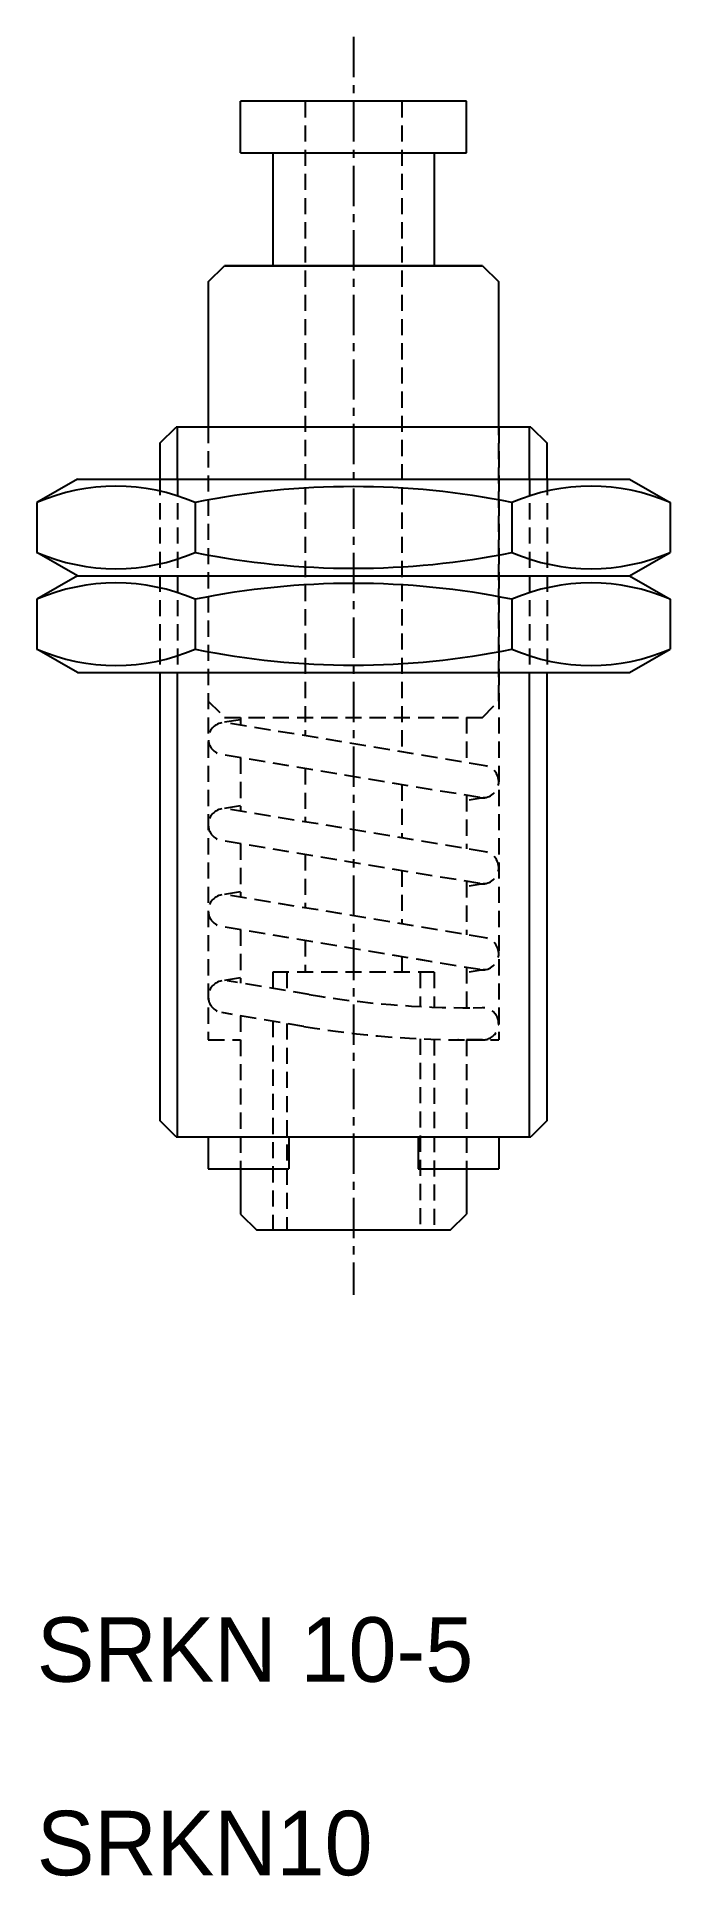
# Model space of a CAD drawing. Extents: x 0 to 19.6, y 0 to 57.
import ezdxf

# ---------------------------------------------------------------- set-up
doc = ezdxf.new("R2010")
doc.units = 0
doc.linetypes.add('CENTER', pattern=[2, 1.25, -0.25, 0.25, -0.25])
doc.linetypes.add('DASHED', pattern=[0.75, 0.5, -0.25])
doc.layers.get('0').update_dxf_attribs({"linetype": 'CONTINUOUS'})
doc.layers.add('CENTER', color=1, linetype='CENTER')

msp = doc.modelspace()

# ---------------------------------------------------------------- linework, layer by layer
at = {"color": 7, "linetype": 'CONTINUOUS'}
for p, q in [((13.315, 55), (6.315, 55)), ((6.315, 53.4), (6.315, 55)), ((13.315, 53.4), (13.315, 55)), ((6.315, 53.4), (13.315, 53.4)), ((7.315, 53.4), (7.315, 49.9)), ((12.315, 53.4), (12.315, 49.9)), ((5.315, 49.4), (5.815, 49.9)), ((13.815, 49.9), (5.815, 49.9)), ((5.815, 49.9), (13.815, 49.9)), ((13.815, 49.9), (14.315, 49.4)), ((5.315, 49.4), (5.315, 44.9)), ((14.315, 44.9), (14.315, 49.4)), ((3.815, 44.4), (4.315, 44.9)), ((15.315, 44.9), (4.315, 44.9)), ((15.315, 44.9), (15.815, 44.4)), ((3.815, 44.4), (3.815, 43.287)), ((15.815, 43.287), (15.815, 44.4)), ((1.257, 43.287), (0, 42.561)), ((1.257, 43.287), (18.372, 43.287)), ((18.372, 43.287), (19.63, 42.561)), ((0, 42.561), (0, 41.013)), ((4.907, 42.561), (4.907, 41.013)), ((14.722, 42.561), (14.722, 41.013)), ((19.63, 42.561), (19.63, 41.013)), ((1.257, 40.287), (0, 41.013)), ((18.372, 40.287), (19.63, 41.013)), ((1.257, 40.287), (0, 39.561)), ((1.257, 40.287), (18.372, 40.287)), ((1.257, 40.287), (18.372, 40.287)), ((18.372, 40.287), (19.63, 39.561)), ((0, 39.561), (0, 38.013)), ((4.907, 39.561), (4.907, 38.013)), ((14.722, 39.561), (14.722, 38.013)), ((19.63, 39.561), (19.63, 38.013)), ((1.257, 37.287), (0, 38.013)), ((18.372, 37.287), (19.63, 38.013)), ((1.257, 37.287), (18.372, 37.287)), ((3.815, 37.287), (3.815, 23.4)), ((15.815, 23.4), (15.815, 37.287)), ((4.315, 22.9), (3.815, 23.4)), ((15.815, 23.4), (15.315, 22.9)), ((4.315, 22.9), (15.315, 22.9)), ((5.315, 22.9), (5.315, 21.9)), ((14.315, 22.9), (14.315, 21.9)), ((5.315, 21.9), (7.815, 21.9)), ((6.315, 21.9), (6.315, 20.5)), ((11.815, 21.9), (14.315, 21.9)), ((13.315, 21.9), (13.315, 20.5)), ((6.315, 20.5), (6.815, 20)), ((12.815, 20), (6.815, 20)), ((12.815, 20), (13.315, 20.5))]:
    msp.add_line(p, q, dxfattribs=at)
at = {"color": 3, "linetype": 'DASHED'}
for p, q in [((8.315, 55), (8.315, 35.328)), ((11.315, 55), (11.315, 34.828)), ((5.315, 44.9), (5.315, 25.9)), ((5.315, 44.9), (5.315, 36.4)), ((14.315, 44.9), (14.315, 25.9)), ((14.315, 36.4), (14.315, 44.9)), ((3.815, 43.287), (3.815, 37.287)), ((4.356, 43.287), (4.356, 37.287)), ((15.274, 43.287), (15.274, 37.287)), ((15.815, 43.287), (15.815, 37.287)), ((5.315, 36.4), (5.815, 35.9)), ((13.815, 35.9), (14.315, 36.4)), ((6.315, 35.828), (5.733, 35.731)), ((5.815, 35.9), (13.815, 35.9)), ((13.897, 34.398), (5.897, 35.731)), ((6.315, 35.9), (6.315, 35.661)), ((13.315, 35.9), (13.315, 34.495)), ((13.733, 33.411), (5.733, 34.745)), ((6.315, 34.648), (6.315, 32.995)), ((8.315, 34.314), (8.315, 32.661)), ((11.315, 33.814), (11.315, 32.161)), ((6.315, 33.161), (5.733, 33.064)), ((13.315, 33.481), (13.315, 31.828)), ((13.897, 33.411), (13.315, 33.314)), ((13.897, 31.731), (5.897, 33.064)), ((13.733, 30.745), (5.733, 32.078)), ((6.315, 31.981), (6.315, 30.328)), ((8.315, 31.648), (8.315, 29.995)), ((11.315, 31.148), (11.315, 29.495)), ((13.315, 30.814), (13.315, 29.161)), ((6.315, 30.495), (5.733, 30.398)), ((13.897, 29.064), (5.897, 30.398)), ((13.897, 30.745), (13.315, 30.648)), ((13.733, 28.078), (5.733, 29.411)), ((6.315, 29.314), (6.315, 27.661)), ((8.315, 28.981), (8.315, 28)), ((12.315, 28), (7.315, 28)), ((7.315, 28), (7.315, 27.495)), ((7.748, 28), (7.748, 27.422)), ((11.315, 28.481), (11.315, 28)), ((13.733, 28.078), (11.8, 28.4)), ((11.882, 28), (11.882, 26.935)), ((12.315, 28), (12.315, 26.917)), ((13.315, 28.148), (13.315, 26.898)), ((13.897, 28.078), (13.315, 27.981)), ((13.897, 28.078), (13.315, 27.981)), ((6.315, 27.828), (5.733, 27.731)), ((6.315, 27.828), (5.733, 27.731)), ((8.444, 27.306), (5.897, 27.731)), ((13.519, 26.899), (13.813, 26.9)), ((8.28, 26.32), (5.733, 26.745)), ((6.315, 26.648), (6.315, 21.9)), ((7.315, 26.481), (7.315, 20)), ((7.748, 26.409), (7.748, 20)), ((5.315, 25.9), (6.315, 25.9)), ((11.882, 25.934), (11.882, 20)), ((12.315, 25.916), (12.315, 20)), ((13.815, 25.9), (13.047, 25.9)), ((13.315, 25.9), (14.315, 25.9)), ((13.315, 25.898), (13.315, 21.9))]:
    msp.add_line(p, q, dxfattribs=at)
at = {"color": 3, "linetype": 'CONTINUOUS'}
for p, q in [((4.356, 43.287), (4.356, 44.9)), ((15.274, 43.287), (15.274, 44.9)), ((4.356, 22.9), (4.356, 37.287)), ((15.274, 22.9), (15.274, 37.287))]:
    msp.add_line(p, q, dxfattribs=at)
for p, q in [((7.815, 22.9), (7.815, 21.9)), ((11.815, 22.9), (11.815, 21.9))]:
    msp.add_line(p, q)
at = {"color": 7, "linetype": 'CONTINUOUS'}
for centre, radius, start, end in [((2.454, 36.865), 6.202, 66.6952, 113.3048), ((9.815, 18.354), 24.7, 78.5399, 101.4601), ((17.176, 36.865), 6.202, 66.6952, 113.3048), ((2.454, 46.71), 6.202, 246.6953, 293.3047), ((9.815, 65.22), 24.699, 258.5397, 281.4602), ((17.176, 46.71), 6.202, 246.6953, 293.3047), ((2.454, 33.865), 6.202, 66.6952, 113.3048), ((9.815, 15.354), 24.7, 78.5399, 101.4601), ((17.176, 33.865), 6.202, 66.6952, 113.3048), ((2.454, 43.71), 6.202, 246.6953, 293.3047), ((9.815, 62.22), 24.699, 258.5397, 281.4602), ((17.176, 43.71), 6.202, 246.6953, 293.3047)]:
    msp.add_arc(centre, radius, start, end, dxfattribs=at)
at = {"color": 3, "linetype": 'DASHED'}
for centre, radius, start, end in [((5.815, 35.238), 0.5, 99.4623, 260.5377), ((13.815, 33.904), 0.5, 260.5377, 80.5377), ((5.815, 32.571), 0.5, 99.4623, 260.5377), ((13.815, 31.238), 0.5, 260.5377, 80.5377), ((5.815, 29.904), 0.5, 99.4623, 260.5377), ((13.815, 28.571), 0.5, 260.5377, 80.5377), ((5.815, 27.238), 0.5, 99.4623, 260.5377), ((13.376, 56.898), 30, 260.5377, 270.2736), ((13.815, 26.4), 0.5, 270, 90.2736), ((13.376, 56.898), 31, 260.5377, 270.2736)]:
    msp.add_arc(centre, radius, start, end, dxfattribs=at)
at = {"layer": 'CENTER', "color": 1, "linetype": 'CENTER'}
msp.add_line((9.815, 57), (9.815, 18), dxfattribs=at)

# ---------------------------------------------------------------- texts
for s, p in [('SRKN 10-5', (0, 6)), ('SRKN10', (0, 0))]:
    msp.add_text(s, height=2).set_placement(p)

doc.saveas('drawing.dxf')
